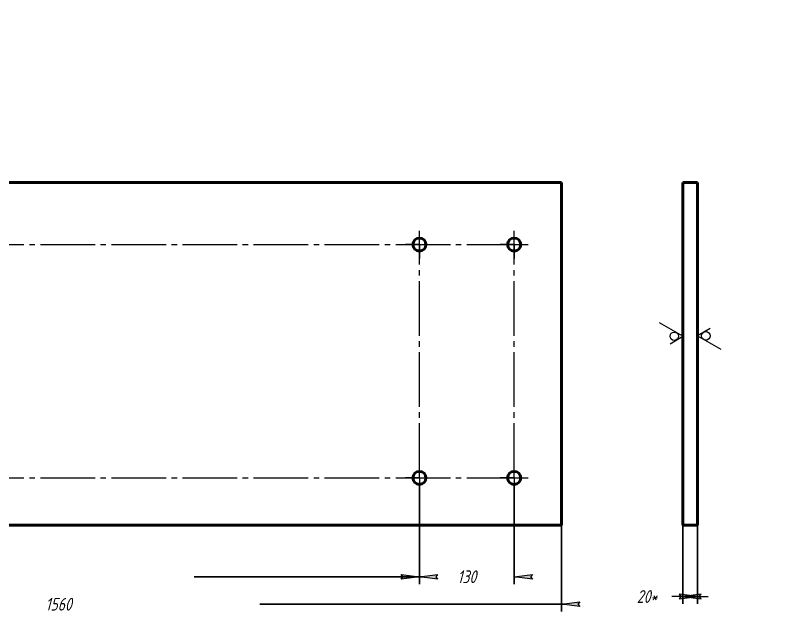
# Model space of a CAD drawing. Header units: millimetres. Extents: x 0 to 420, y 0 to 297.
# Drawn here: x 210 to 420, y 131.5 to 297 of the extents above; entities that cross this region are included whole.
import ezdxf

# ---------------------------------------------------------------- set-up
doc = ezdxf.new("R2010")
doc.units = ezdxf.units.MM
for name, pattern in [('K5LT_AXLED', [19.5, 15, -1.5, 1.5, -1.5]), ('K5LT_BASIC', [0]), ('K5LT_THIN', [0])]:
    doc.linetypes.add(name, pattern=pattern)
doc.layers.add('Системный слой', color=7, linetype='Continuous')
doc.styles.add('KDIMTEXTSTYLE', font='GOST_AU.SHX', dxfattribs={"width": 0.96, "oblique": 15, "height": 5})
doc.dimstyles.new('KDIMSTYLE (0.20)', dxfattribs={"dimtxt": 5, "dimasz": 1, "dimexe": 2, "dimexo": 0.0625, "dimgap": 1, "dimtad": 1, "dimlfac": 5, "dimtxsty": 'KDIMTEXTSTYLE', "dimsah": 1, "dimcen": 0.09, "dimdle": 1, "dimadec": 0, "dimazin": 0, "dimtfac": 0.667, "dimtmove": 0, "dimatfit": 3, "dimfxl": 1, "dimtvp": 1, "dimtolj": 1, "dimtzin": 0, "dimarcsym": 0})

# ---------------------------------------------------------------- blocks, each defined once
blk = doc.blocks.new('KDIMARROW_01')
at = {"layer": 'Системный слой'}
blk.add_hatch(color=0, dxfattribs=at).paths.add_polyline_path([(0, 0), (-5, 0.658262491226197), (-4.5, 5.51091059616309e-16), (-5, -0.6582624912261956)])
at = {"layer": 'Системный слой', "color": 0, "linetype": 'K5LT_THIN', "lineweight": 18}
for p, q in [((-4.5, 5.51091059616309e-16), (-5, 0.658262491226197)), ((-5, 0.658262491226197), (0, 0)), ((0, 0), (-5, -0.6582624912261956)), ((-5, -0.6582624912261956), (-4.5, 5.51091059616309e-16)), ((0, 0), (-1, 0))]:
    blk.add_line(p, q, dxfattribs=at)
blk = doc.blocks.new('U5')
at = {"layer": 'Системный слой', "color": 30, "linetype": 'K5LT_AXLED', "lineweight": 18, "true_color": 0xff8000}
blk.add_line((60.87132021710465, 234.10679498656), (347.0713202171046, 234.1067949865602), dxfattribs=at)
blk = doc.blocks.new('U7')
at = {"layer": 'Системный слой', "color": 30, "linetype": 'K5LT_AXLED', "lineweight": 18, "true_color": 0xff8000}
blk.add_line((60.87132021710466, 170.10679498656), (348.8713202171048, 170.1067949865589), dxfattribs=at)
blk = doc.blocks.new('U9')
at = {"layer": 'Системный слой', "color": 30, "linetype": 'K5LT_AXLED', "lineweight": 18, "true_color": 0xff8000}
for q in [(320.871320216972, 234.30679498656), (317.0713202169704, 170.1067949872586), (320.8713202169703, 166.3067949872585), (324.6713202169705, 170.1067949872584)]:
    blk.add_line((320.8713202169704, 170.1067949872585), q, dxfattribs=at)
blk = doc.blocks.new('U10')
at = {"layer": 'Системный слой', "color": 30, "linetype": 'K5LT_AXLED', "lineweight": 18, "true_color": 0xff8000}
for q in [(346.8713202171031, 234.30679498656), (343.0713202171047, 170.1067949865599), (346.8713202171048, 166.30679498656), (350.6713202171048, 170.1067949865601)]:
    blk.add_line((346.8713202171047, 170.10679498656), q, dxfattribs=at)
blk = doc.blocks.new('U11')
at = {"layer": 'Системный слой', "color": 30, "linetype": 'K5LT_AXLED', "lineweight": 18, "true_color": 0xff8000}
for q in [(346.8713202171047, 237.90679498656), (343.0713202171046, 234.1067949865601), (346.8713202171045, 230.30679498656), (350.6713202171046, 234.1067949865599)]:
    blk.add_line((346.8713202171046, 234.10679498656), q, dxfattribs=at)
blk = doc.blocks.new('U12')
at = {"layer": 'Системный слой', "color": 30, "linetype": 'K5LT_AXLED', "lineweight": 18, "true_color": 0xff8000}
for q in [(320.8713202171047, 237.90679498656), (317.0713202171046, 234.1067949865599), (320.8713202171047, 230.30679498656), (324.6713202171047, 234.1067949865599)]:
    blk.add_line((320.8713202171047, 234.1067949865599), q, dxfattribs=at)
blk = doc.blocks.new('KDIMARROW_02')
at = {"layer": 'Системный слой'}
blk.add_hatch(color=0, dxfattribs=at).paths.add_polyline_path([(4.5, -5.51091059616309e-16), (5, 0.6582624912261956), (0, 0), (5, -0.658262491226197)])
at = {"layer": 'Системный слой', "color": 0, "linetype": 'K5LT_THIN', "lineweight": 18}
for p, q in [((0, 0), (-1, 0)), ((5, 0.6582624912261956), (0, 0)), ((0, 0), (5, -0.658262491226197)), ((0, 0), (7, -8.572527594031472e-16)), ((4.5, -5.51091059616309e-16), (5, 0.6582624912261956)), ((5, -0.658262491226197), (4.5, -5.51091059616309e-16))]:
    blk.add_line(p, q, dxfattribs=at)
blk = doc.blocks.new('U14')
at = {"layer": 'Системный слой', "color": 7, "linetype": 'K5LT_THIN', "lineweight": 18}
for p, q in [((393.1386630113603, 208.9470448269436), (386.7369130113603, 212.6430951894436)), ((389.6386630113603, 206.9263198269436), (393.1386630113603, 208.9470448269436))]:
    blk.add_line(p, q, dxfattribs=at)
blk.add_arc((390.805329678027, 208.9470448269436), 1.166666666666667, 0, 359.999994270422, dxfattribs=at)
blk = doc.blocks.new('U15')
at = {"layer": 'Системный слой', "color": 7, "linetype": 'K5LT_THIN', "lineweight": 18}
for p, q in [((400.6386630113719, 211.1165508382103), (397.1386630113719, 209.0958258382103)), ((397.1386630113719, 209.0958258382103), (403.5404130113719, 205.3997754757103))]:
    blk.add_line(p, q, dxfattribs=at)
blk.add_arc((399.4719963447052, 209.0958258382103), 1.166666666666667, 0, 359.999994270422, dxfattribs=at)

msp = doc.modelspace()

# ---------------------------------------------------------------- linework, layer by layer
at = {"layer": 'Системный слой', "color": 150, "linetype": 'K5LT_BASIC', "lineweight": 40, "true_color": 0x0080ff}
for p, q in [((47.87132021710465, 251.1067949863738), (359.8713202171047, 251.1067949863738)), ((359.8713202171047, 251.1067949863738), (359.8713202171047, 157.10679498656)), ((393.1386630113603, 157.10679498656), (393.1386630113603, 251.1067949863738)), ((393.1386630113603, 251.1067949863738), (397.138663011372, 251.1067949863738)), ((397.138663011372, 251.1067949863738), (397.138663011372, 157.10679498656)), ((47.87132021710465, 157.10679498656), (359.8713202171047, 157.10679498656)), ((397.138663011372, 157.10679498656), (393.1386630113603, 157.10679498656))]:
    msp.add_line(p, q, dxfattribs=at)
for centre, radius in [((320.8713202171047, 234.1067949865599), 1.800000000000006), ((346.8713202171046, 234.10679498656), 1.800000000000006), ((320.8713202169704, 170.1067949872585), 1.800000000000004), ((346.8713202171047, 170.10679498656), 1.8)]:
    msp.add_circle(centre, radius, dxfattribs=at)

# ---------------------------------------------------------------- block references
at = {"layer": 'Системный слой'}
for name in ['U5', 'U12', 'U11', 'U7', 'U9', 'U10', 'U14', 'U15']:
    msp.add_blockref(name, (0, 0), dxfattribs=at)

# ---------------------------------------------------------------- dimensions: what is measured, and where the dimension line sits
at = {"layer": 'Системный слой', "color": 7}
for base, p1, p2, location, override in [((86.87132021710465, 143), (320.8713202169704, 168.3067949872585), (86.87132021710465, 168.30679498656), (203.8713202170375, 143), {"dimexo": 0, "dimpost": '\\H3.5;\\W0.965;\\Q15;<>', "dimblk1": 'KDIMARROW_01', "dimblk2": 'KDIMARROW_01', "dimse1": 0, "dimse2": 0, "dimclrt": 7, "dimtolj": 1}), ((320.8713202169704, 143), (346.8713202171048, 168.30679498656), (320.8713202169704, 168.3067949872585), (333.8713202170376, 143), {"dimexo": 0, "dimpost": '\\H3.5;\\W0.965;\\Q15;<>', "dimblk1": 'KDIMARROW_01', "dimblk2": 'KDIMARROW_01', "dimse1": 0, "dimse2": 0, "dimclrt": 7, "dimtolj": 1}), ((47.87132021710465, 135.4628072419993), (359.8713202171047, 157.10679498656), (47.87132021710465, 157.10679498656), (221.8713202171047, 135.4628072419993), {"dimexo": 0, "dimpost": '\\H3.5;\\W0.965;\\Q15;<>', "dimblk1": 'KDIMARROW_01', "dimblk2": 'KDIMARROW_01', "dimse1": 0, "dimse2": 0, "dimclrt": 7, "dimtolj": 1}), ((393.1386630113603, 137.5753785997186), (397.138663011372, 157.10679498656), (393.1386630113603, 157.10679498656), (383.306819635186, 137.5753785997186), {"dimexo": 0, "dimpost": '\\H3.5;\\W0.965;\\Q15;<>\\H3.5;\\W0.965;\\Q15;\\Q15;*', "dimblk1": 'KDIMARROW_02', "dimblk2": 'KDIMARROW_02', "dimse1": 0, "dimse2": 0, "dimclrt": 7, "dimtolj": 1})]:
    msp.add_linear_dim(base=base, p1=p1, p2=p2, location=location, dimstyle='KDIMSTYLE (0.20)', override=override, dxfattribs=at).render()

doc.saveas('drawing.dxf')
